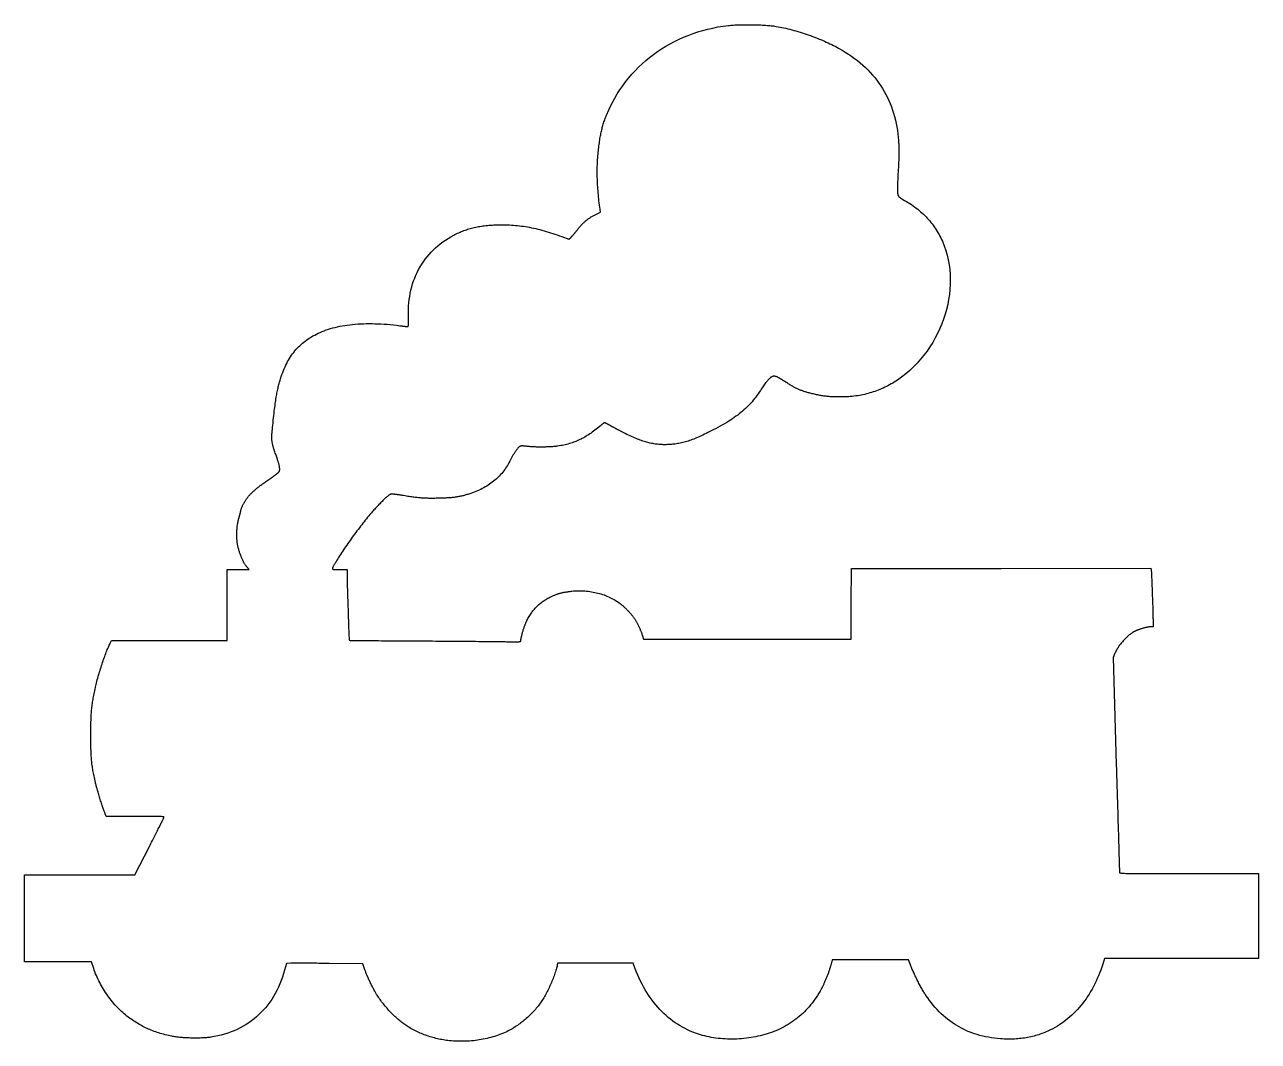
# Model space of a CAD drawing. Extents: x 21.7 to 69.2, y 80.6 to 119.7.
import ezdxf

# ---------------------------------------------------------------- set-up
doc = ezdxf.new("R2010")
doc.units = 0
doc.layers.get('0').update_dxf_attribs({"linetype": 'CONTINUOUS'})

msp = doc.modelspace()

# ---------------------------------------------------------------- linework, layer by layer
at = {"color": 7}
for points in [[(44.177, 116.405), (44.257, 116.58), (44.342, 116.751), (44.434, 116.918), (44.53, 117.081), (44.632, 117.241), (44.74, 117.396), (44.852, 117.547), (44.97, 117.694), (45.093, 117.836), (45.22, 117.974), (45.352, 118.108), (45.489, 118.237), (45.63, 118.362), (45.776, 118.481), (45.926, 118.596), (46.08, 118.706), (46.238, 118.812), (46.4, 118.912), (46.566, 119.006), (46.736, 119.096), (46.909, 119.181), (47.085, 119.26), (47.265, 119.333), (47.448, 119.401), (47.634, 119.463), (47.823, 119.52), (48.015, 119.571), (48.21, 119.616), (48.408, 119.655), (48.608, 119.688), (48.81, 119.714)], [(48.81, 119.714), (48.852, 119.719), (48.898, 119.723), (48.946, 119.727), (48.998, 119.73), (49.051, 119.733), (49.107, 119.736), (49.164, 119.738), (49.224, 119.74), (49.284, 119.742), (49.347, 119.743), (49.41, 119.744), (49.474, 119.744), (49.539, 119.744), (49.605, 119.744), (49.671, 119.743), (49.736, 119.742), (49.802, 119.741), (49.867, 119.739), (49.932, 119.737), (49.996, 119.735), (50.059, 119.733), (50.12, 119.73), (50.18, 119.726), (50.239, 119.723), (50.296, 119.719), (50.35, 119.714), (50.403, 119.71), (50.452, 119.705), (50.499, 119.7), (50.544, 119.694), (50.585, 119.689)], [(50.585, 119.689), (50.653, 119.678), (50.724, 119.665), (50.796, 119.652), (50.869, 119.637), (50.943, 119.621), (51.018, 119.604), (51.095, 119.586), (51.172, 119.567), (51.25, 119.546), (51.328, 119.525), (51.408, 119.503), (51.487, 119.479), (51.567, 119.455), (51.647, 119.43), (51.727, 119.404), (51.807, 119.378), (51.886, 119.35), (51.966, 119.322), (52.045, 119.294), (52.123, 119.264), (52.201, 119.234), (52.279, 119.204), (52.355, 119.173), (52.43, 119.142), (52.504, 119.11), (52.577, 119.077), (52.649, 119.045), (52.719, 119.012), (52.788, 118.978), (52.855, 118.945), (52.92, 118.911)], [(52.92, 118.911), (53.053, 118.839), (53.183, 118.765), (53.308, 118.689), (53.43, 118.611), (53.548, 118.53), (53.662, 118.447), (53.773, 118.362), (53.88, 118.275), (53.983, 118.186), (54.083, 118.094), (54.178, 118.001), (54.271, 117.905), (54.359, 117.807), (54.444, 117.706), (54.525, 117.604), (54.602, 117.499), (54.676, 117.392), (54.745, 117.284), (54.812, 117.172), (54.874, 117.059), (54.933, 116.944), (54.988, 116.826), (55.039, 116.706), (55.086, 116.584), (55.13, 116.46), (55.17, 116.334), (55.206, 116.206), (55.239, 116.075), (55.268, 115.942), (55.293, 115.808), (55.314, 115.671)], [(43.801, 114.885), (43.809, 114.952), (43.816, 115.016), (43.824, 115.078), (43.832, 115.138), (43.84, 115.196), (43.848, 115.252), (43.856, 115.306), (43.864, 115.359), (43.873, 115.411), (43.882, 115.461), (43.891, 115.51), (43.9, 115.558), (43.91, 115.604), (43.92, 115.65), (43.931, 115.695), (43.942, 115.74), (43.953, 115.784), (43.965, 115.827), (43.977, 115.87), (43.99, 115.913), (44.004, 115.956), (44.018, 115.999), (44.033, 116.042), (44.048, 116.085), (44.064, 116.129), (44.081, 116.173), (44.099, 116.218), (44.117, 116.263), (44.136, 116.31), (44.156, 116.357), (44.177, 116.405)], [(55.314, 115.671), (55.32, 115.627), (55.326, 115.584), (55.331, 115.541), (55.336, 115.499), (55.341, 115.456), (55.346, 115.414), (55.35, 115.372), (55.353, 115.329), (55.357, 115.287), (55.36, 115.245), (55.362, 115.202), (55.365, 115.16), (55.367, 115.117), (55.369, 115.073), (55.37, 115.03), (55.371, 114.986), (55.372, 114.941), (55.373, 114.896), (55.373, 114.85), (55.373, 114.804), (55.372, 114.757), (55.372, 114.71), (55.371, 114.661), (55.369, 114.612), (55.368, 114.562), (55.366, 114.511), (55.364, 114.459), (55.361, 114.406), (55.358, 114.351), (55.355, 114.296), (55.352, 114.239)], [(43.867, 112.639), (43.856, 112.721), (43.845, 112.802), (43.835, 112.883), (43.826, 112.963), (43.817, 113.042), (43.809, 113.12), (43.802, 113.198), (43.795, 113.275), (43.789, 113.352), (43.783, 113.428), (43.778, 113.503), (43.773, 113.577), (43.769, 113.651), (43.766, 113.724), (43.763, 113.797), (43.761, 113.869), (43.76, 113.941), (43.759, 114.011), (43.758, 114.082), (43.759, 114.152), (43.76, 114.221), (43.761, 114.289), (43.763, 114.358), (43.766, 114.425), (43.769, 114.492), (43.773, 114.559), (43.777, 114.625), (43.783, 114.691), (43.788, 114.756), (43.794, 114.821), (43.801, 114.885)], [(55.352, 114.239), (55.348, 114.18), (55.345, 114.122), (55.341, 114.066), (55.338, 114.012), (55.336, 113.959), (55.333, 113.909), (55.331, 113.86), (55.328, 113.813), (55.327, 113.768), (55.325, 113.724), (55.323, 113.682), (55.322, 113.642), (55.321, 113.604), (55.32, 113.567), (55.319, 113.532), (55.319, 113.498), (55.318, 113.466), (55.318, 113.436), (55.318, 113.407), (55.319, 113.38), (55.319, 113.355), (55.32, 113.331), (55.321, 113.308), (55.322, 113.287), (55.324, 113.268), (55.325, 113.25), (55.327, 113.234), (55.329, 113.219), (55.331, 113.206), (55.334, 113.194), (55.336, 113.184)], [(55.336, 113.184), (55.338, 113.179), (55.339, 113.174), (55.341, 113.17), (55.343, 113.165), (55.346, 113.16), (55.349, 113.156), (55.352, 113.151), (55.355, 113.146), (55.359, 113.142), (55.363, 113.137), (55.367, 113.132), (55.371, 113.127), (55.376, 113.122), (55.382, 113.118), (55.387, 113.113), (55.393, 113.108), (55.399, 113.102), (55.406, 113.097), (55.413, 113.092), (55.42, 113.087), (55.428, 113.081), (55.436, 113.076), (55.444, 113.07), (55.453, 113.065), (55.462, 113.059), (55.472, 113.053), (55.482, 113.047), (55.492, 113.041), (55.503, 113.034), (55.514, 113.028), (55.526, 113.021)], [(43.651, 112.414), (43.882, 112.533), (43.867, 112.639)], [(55.526, 113.021), (55.595, 112.982), (55.662, 112.943), (55.728, 112.902), (55.793, 112.861), (55.856, 112.818), (55.918, 112.775), (55.979, 112.731), (56.038, 112.686), (56.096, 112.64), (56.153, 112.593), (56.208, 112.546), (56.262, 112.498), (56.315, 112.448), (56.367, 112.398), (56.417, 112.347), (56.466, 112.295), (56.513, 112.242), (56.56, 112.188), (56.605, 112.134), (56.649, 112.078), (56.691, 112.022), (56.732, 111.965), (56.772, 111.906), (56.811, 111.847), (56.848, 111.787), (56.884, 111.726), (56.919, 111.664), (56.953, 111.602), (56.985, 111.538), (57.016, 111.473), (57.046, 111.408)], [(42.993, 111.847), (43.013, 111.873), (43.032, 111.898), (43.052, 111.922), (43.072, 111.946), (43.092, 111.969), (43.111, 111.992), (43.131, 112.014), (43.15, 112.035), (43.17, 112.056), (43.19, 112.077), (43.209, 112.097), (43.229, 112.116), (43.249, 112.135), (43.269, 112.153), (43.289, 112.171), (43.31, 112.189), (43.33, 112.206), (43.351, 112.223), (43.372, 112.239), (43.393, 112.255), (43.415, 112.271), (43.437, 112.286), (43.459, 112.301), (43.482, 112.316), (43.504, 112.331), (43.528, 112.345), (43.551, 112.359), (43.576, 112.373), (43.6, 112.387), (43.625, 112.4), (43.651, 112.414)], [(36.487, 108.508), (36.485, 108.642), (36.488, 108.774), (36.494, 108.905), (36.504, 109.034), (36.519, 109.161), (36.537, 109.286), (36.56, 109.409), (36.586, 109.53), (36.617, 109.649), (36.651, 109.766), (36.69, 109.881), (36.732, 109.994), (36.778, 110.104), (36.828, 110.212), (36.882, 110.317), (36.939, 110.421), (37, 110.521), (37.065, 110.619), (37.134, 110.715), (37.206, 110.808), (37.282, 110.898), (37.361, 110.985), (37.444, 111.07), (37.531, 111.152), (37.621, 111.231), (37.714, 111.307), (37.811, 111.38), (37.912, 111.45), (38.015, 111.517), (38.123, 111.581), (38.233, 111.641)], [(38.233, 111.641), (38.281, 111.666), (38.33, 111.69), (38.378, 111.714), (38.426, 111.736), (38.475, 111.757), (38.523, 111.778), (38.572, 111.798), (38.621, 111.817), (38.67, 111.835), (38.72, 111.852), (38.769, 111.868), (38.82, 111.884), (38.87, 111.898), (38.921, 111.912), (38.973, 111.926), (39.025, 111.938), (39.078, 111.95), (39.131, 111.961), (39.185, 111.971), (39.24, 111.981), (39.296, 111.989), (39.352, 111.997), (39.409, 112.005), (39.467, 112.012), (39.527, 112.018), (39.587, 112.023), (39.648, 112.028), (39.71, 112.032), (39.773, 112.035), (39.838, 112.038), (39.904, 112.04)], [(39.904, 112.04), (39.984, 112.042), (40.064, 112.043), (40.144, 112.043), (40.223, 112.042), (40.301, 112.04), (40.38, 112.037), (40.458, 112.032), (40.535, 112.027), (40.613, 112.021), (40.69, 112.013), (40.768, 112.005), (40.845, 111.995), (40.922, 111.984), (41, 111.972), (41.077, 111.959), (41.155, 111.945), (41.233, 111.93), (41.312, 111.913), (41.391, 111.895), (41.47, 111.877), (41.55, 111.856), (41.631, 111.835), (41.712, 111.813), (41.794, 111.789), (41.877, 111.764), (41.96, 111.737), (42.045, 111.71), (42.13, 111.681), (42.216, 111.651), (42.304, 111.619), (42.393, 111.587)], [(42.756, 111.57), (42.761, 111.574), (42.766, 111.58), (42.772, 111.585), (42.778, 111.592), (42.784, 111.598), (42.791, 111.605), (42.797, 111.612), (42.804, 111.62), (42.812, 111.628), (42.819, 111.636), (42.827, 111.645), (42.834, 111.654), (42.842, 111.663), (42.85, 111.672), (42.859, 111.682), (42.867, 111.691), (42.875, 111.701), (42.884, 111.711), (42.892, 111.721), (42.901, 111.732), (42.909, 111.742), (42.918, 111.752), (42.926, 111.763), (42.935, 111.774), (42.943, 111.784), (42.952, 111.795), (42.96, 111.805), (42.969, 111.816), (42.977, 111.826), (42.985, 111.836), (42.993, 111.847)], [(42.393, 111.587), (42.667, 111.484), (42.756, 111.57)], [(57.046, 111.408), (57.117, 111.234), (57.178, 111.056), (57.23, 110.876), (57.273, 110.692), (57.306, 110.506), (57.33, 110.319), (57.345, 110.129), (57.351, 109.938), (57.348, 109.747), (57.337, 109.555), (57.317, 109.362), (57.289, 109.17), (57.252, 108.979), (57.208, 108.788), (57.155, 108.599), (57.094, 108.412), (57.026, 108.226), (56.949, 108.044), (56.865, 107.864), (56.774, 107.687), (56.676, 107.514), (56.57, 107.345), (56.457, 107.18), (56.337, 107.02), (56.21, 106.865), (56.077, 106.716), (55.937, 106.572), (55.79, 106.435), (55.637, 106.304), (55.478, 106.18), (55.313, 106.064)], [(36.47, 108.121), (36.472, 108.122), (36.474, 108.123), (36.475, 108.124), (36.477, 108.127), (36.479, 108.13), (36.48, 108.134), (36.482, 108.138), (36.483, 108.144), (36.484, 108.15), (36.485, 108.156), (36.486, 108.164), (36.487, 108.173), (36.488, 108.182), (36.489, 108.192), (36.489, 108.203), (36.49, 108.215), (36.49, 108.228), (36.491, 108.242), (36.491, 108.256), (36.491, 108.272), (36.491, 108.288), (36.491, 108.306), (36.491, 108.324), (36.491, 108.343), (36.491, 108.364), (36.49, 108.385), (36.49, 108.407), (36.489, 108.431), (36.489, 108.455), (36.488, 108.481), (36.487, 108.508)], [(31.592, 106.199), (31.619, 106.278), (31.647, 106.354), (31.676, 106.428), (31.706, 106.501), (31.737, 106.572), (31.769, 106.641), (31.803, 106.708), (31.837, 106.774), (31.873, 106.837), (31.91, 106.899), (31.948, 106.96), (31.988, 107.019), (32.029, 107.076), (32.071, 107.132), (32.114, 107.186), (32.159, 107.238), (32.206, 107.289), (32.253, 107.339), (32.302, 107.387), (32.353, 107.434), (32.405, 107.48), (32.459, 107.524), (32.514, 107.567), (32.571, 107.608), (32.629, 107.649), (32.689, 107.688), (32.751, 107.726), (32.814, 107.763), (32.879, 107.798), (32.946, 107.833), (33.015, 107.866)], [(33.015, 107.866), (33.089, 107.901), (33.166, 107.933), (33.244, 107.964), (33.325, 107.993), (33.407, 108.021), (33.492, 108.047), (33.578, 108.071), (33.667, 108.094), (33.757, 108.115), (33.849, 108.134), (33.943, 108.152), (34.039, 108.168), (34.136, 108.182), (34.235, 108.195), (34.336, 108.206), (34.439, 108.216), (34.543, 108.224), (34.649, 108.23), (34.756, 108.235), (34.865, 108.238), (34.975, 108.239), (35.087, 108.238), (35.201, 108.236), (35.316, 108.232), (35.432, 108.227), (35.55, 108.22), (35.669, 108.211), (35.789, 108.2), (35.911, 108.188), (36.034, 108.174), (36.158, 108.159)], [(36.158, 108.159), (36.173, 108.157), (36.188, 108.155), (36.202, 108.153), (36.217, 108.151), (36.231, 108.149), (36.246, 108.147), (36.26, 108.145), (36.273, 108.144), (36.287, 108.142), (36.3, 108.14), (36.313, 108.139), (36.325, 108.137), (36.337, 108.136), (36.349, 108.134), (36.361, 108.133), (36.372, 108.132), (36.382, 108.13), (36.392, 108.129), (36.402, 108.128), (36.411, 108.127), (36.419, 108.126), (36.427, 108.125), (36.434, 108.124), (36.441, 108.124), (36.447, 108.123), (36.453, 108.123), (36.458, 108.122), (36.462, 108.122), (36.465, 108.121), (36.468, 108.121), (36.47, 108.121)], [(31.265, 104.319), (31.275, 104.42), (31.286, 104.517), (31.296, 104.609), (31.306, 104.698), (31.315, 104.782), (31.325, 104.863), (31.334, 104.941), (31.343, 105.015), (31.353, 105.086), (31.362, 105.154), (31.371, 105.22), (31.38, 105.283), (31.389, 105.343), (31.398, 105.401), (31.407, 105.457), (31.417, 105.511), (31.426, 105.563), (31.436, 105.614), (31.446, 105.663), (31.456, 105.711), (31.467, 105.757), (31.477, 105.803), (31.489, 105.848), (31.5, 105.892), (31.512, 105.936), (31.524, 105.98), (31.537, 106.023), (31.55, 106.067), (31.563, 106.111), (31.577, 106.155), (31.592, 106.199)], [(50.69, 106.184), (50.672, 106.192), (50.654, 106.199), (50.637, 106.205), (50.619, 106.209), (50.602, 106.212), (50.585, 106.214), (50.568, 106.214), (50.551, 106.213), (50.534, 106.21), (50.517, 106.206), (50.5, 106.199), (50.483, 106.192), (50.465, 106.182), (50.448, 106.171), (50.429, 106.158), (50.411, 106.143), (50.392, 106.126), (50.372, 106.108), (50.352, 106.087), (50.331, 106.064), (50.309, 106.04), (50.287, 106.013), (50.263, 105.984), (50.239, 105.953), (50.214, 105.919), (50.188, 105.883), (50.161, 105.845), (50.133, 105.805), (50.104, 105.762), (50.074, 105.716), (50.042, 105.668)], [(51.049, 105.967), (51.034, 105.976), (51.02, 105.985), (51.006, 105.995), (50.991, 106.004), (50.977, 106.013), (50.963, 106.022), (50.949, 106.031), (50.934, 106.04), (50.92, 106.049), (50.906, 106.057), (50.893, 106.066), (50.879, 106.074), (50.866, 106.082), (50.853, 106.091), (50.84, 106.098), (50.827, 106.106), (50.815, 106.113), (50.803, 106.12), (50.792, 106.127), (50.78, 106.134), (50.77, 106.14), (50.759, 106.146), (50.749, 106.152), (50.74, 106.157), (50.731, 106.162), (50.723, 106.167), (50.715, 106.171), (50.708, 106.175), (50.701, 106.179), (50.695, 106.182), (50.69, 106.184)], [(51.99, 105.551), (51.952, 105.561), (51.916, 105.57), (51.881, 105.58), (51.846, 105.589), (51.813, 105.599), (51.781, 105.608), (51.75, 105.618), (51.719, 105.627), (51.689, 105.637), (51.66, 105.647), (51.631, 105.658), (51.603, 105.668), (51.575, 105.679), (51.547, 105.69), (51.52, 105.702), (51.492, 105.714), (51.465, 105.727), (51.438, 105.74), (51.411, 105.753), (51.383, 105.767), (51.356, 105.782), (51.328, 105.797), (51.299, 105.813), (51.271, 105.829), (51.241, 105.846), (51.211, 105.864), (51.18, 105.883), (51.149, 105.903), (51.116, 105.923), (51.083, 105.945), (51.049, 105.967)], [(55.313, 106.064), (55.254, 106.025), (55.194, 105.987), (55.134, 105.951), (55.074, 105.915), (55.013, 105.881), (54.952, 105.848), (54.891, 105.817), (54.829, 105.786), (54.767, 105.757), (54.704, 105.729), (54.642, 105.703), (54.579, 105.677), (54.515, 105.653), (54.451, 105.63), (54.386, 105.608), (54.321, 105.587), (54.256, 105.568), (54.19, 105.549), (54.124, 105.532), (54.057, 105.516), (53.989, 105.502), (53.921, 105.488), (53.853, 105.476), (53.784, 105.465), (53.714, 105.454), (53.644, 105.446), (53.573, 105.438), (53.502, 105.431), (53.429, 105.426), (53.357, 105.421), (53.283, 105.418)], [(50.042, 105.668), (49.997, 105.601), (49.952, 105.536), (49.906, 105.472), (49.86, 105.41), (49.814, 105.35), (49.766, 105.291), (49.718, 105.234), (49.669, 105.178), (49.619, 105.123), (49.567, 105.069), (49.515, 105.017), (49.461, 104.965), (49.405, 104.914), (49.348, 104.864), (49.289, 104.815), (49.229, 104.766), (49.166, 104.717), (49.101, 104.67), (49.034, 104.622), (48.965, 104.575), (48.894, 104.527), (48.82, 104.48), (48.743, 104.433), (48.663, 104.386), (48.581, 104.338), (48.496, 104.29), (48.407, 104.242), (48.316, 104.193), (48.221, 104.144), (48.123, 104.094), (48.021, 104.043)], [(53.283, 105.418), (53.236, 105.417), (53.189, 105.415), (53.143, 105.414), (53.098, 105.414), (53.054, 105.414), (53.011, 105.414), (52.968, 105.414), (52.927, 105.415), (52.885, 105.416), (52.844, 105.418), (52.804, 105.42), (52.764, 105.423), (52.724, 105.425), (52.685, 105.428), (52.645, 105.432), (52.606, 105.436), (52.567, 105.441), (52.528, 105.445), (52.489, 105.451), (52.449, 105.457), (52.41, 105.463), (52.37, 105.469), (52.33, 105.477), (52.289, 105.484), (52.249, 105.492), (52.207, 105.501), (52.165, 105.51), (52.122, 105.52), (52.079, 105.53), (52.035, 105.54), (51.99, 105.551)], [(31.379, 103.21), (31.363, 103.256), (31.348, 103.298), (31.334, 103.339), (31.321, 103.377), (31.309, 103.414), (31.298, 103.448), (31.288, 103.482), (31.279, 103.513), (31.27, 103.544), (31.263, 103.574), (31.256, 103.603), (31.25, 103.631), (31.245, 103.659), (31.24, 103.687), (31.237, 103.715), (31.234, 103.743), (31.232, 103.771), (31.23, 103.8), (31.229, 103.83), (31.229, 103.861), (31.23, 103.893), (31.231, 103.926), (31.232, 103.961), (31.235, 103.997), (31.237, 104.036), (31.241, 104.077), (31.245, 104.12), (31.249, 104.165), (31.254, 104.214), (31.259, 104.265), (31.265, 104.319)], [(43.815, 104.254), (43.765, 104.213), (43.715, 104.173), (43.666, 104.134), (43.617, 104.097), (43.568, 104.061), (43.52, 104.027), (43.472, 103.993), (43.424, 103.961), (43.376, 103.931), (43.328, 103.901), (43.28, 103.873), (43.232, 103.846), (43.184, 103.82), (43.136, 103.795), (43.088, 103.772), (43.039, 103.749), (42.99, 103.728), (42.94, 103.707), (42.89, 103.688), (42.839, 103.669), (42.788, 103.652), (42.736, 103.635), (42.684, 103.619), (42.631, 103.604), (42.577, 103.59), (42.522, 103.577), (42.466, 103.565), (42.409, 103.553), (42.351, 103.542), (42.293, 103.532), (42.233, 103.522)], [(44.043, 104.422), (44.041, 104.422), (44.039, 104.422), (44.036, 104.42), (44.033, 104.419), (44.029, 104.417), (44.025, 104.414), (44.021, 104.412), (44.016, 104.408), (44.01, 104.405), (44.004, 104.401), (43.998, 104.396), (43.991, 104.392), (43.984, 104.387), (43.977, 104.382), (43.969, 104.376), (43.961, 104.37), (43.953, 104.364), (43.944, 104.357), (43.935, 104.351), (43.926, 104.344), (43.917, 104.336), (43.908, 104.329), (43.898, 104.321), (43.888, 104.314), (43.878, 104.305), (43.868, 104.297), (43.857, 104.289), (43.847, 104.28), (43.836, 104.272), (43.826, 104.263), (43.815, 104.254)], [(44.272, 104.306), (44.261, 104.312), (44.25, 104.318), (44.24, 104.324), (44.229, 104.33), (44.219, 104.336), (44.209, 104.341), (44.199, 104.347), (44.189, 104.352), (44.179, 104.358), (44.169, 104.363), (44.16, 104.368), (44.151, 104.373), (44.142, 104.377), (44.133, 104.382), (44.125, 104.386), (44.117, 104.39), (44.109, 104.394), (44.102, 104.398), (44.095, 104.401), (44.088, 104.404), (44.082, 104.407), (44.076, 104.41), (44.07, 104.413), (44.065, 104.415), (44.061, 104.417), (44.057, 104.418), (44.053, 104.42), (44.05, 104.421), (44.047, 104.422), (44.045, 104.422), (44.043, 104.422)], [(44.776, 104.038), (44.76, 104.046), (44.743, 104.055), (44.726, 104.063), (44.709, 104.072), (44.692, 104.081), (44.674, 104.09), (44.656, 104.099), (44.638, 104.108), (44.62, 104.118), (44.602, 104.127), (44.584, 104.137), (44.566, 104.146), (44.548, 104.156), (44.53, 104.165), (44.512, 104.175), (44.495, 104.184), (44.477, 104.193), (44.46, 104.203), (44.443, 104.212), (44.426, 104.221), (44.41, 104.23), (44.394, 104.238), (44.378, 104.247), (44.363, 104.255), (44.348, 104.263), (44.334, 104.271), (44.32, 104.279), (44.307, 104.286), (44.295, 104.293), (44.283, 104.3), (44.272, 104.306)], [(46.362, 103.578), (46.314, 103.578), (46.267, 103.58), (46.22, 103.582), (46.173, 103.584), (46.127, 103.588), (46.08, 103.593), (46.034, 103.598), (45.988, 103.604), (45.942, 103.611), (45.896, 103.619), (45.849, 103.628), (45.802, 103.638), (45.755, 103.649), (45.708, 103.661), (45.66, 103.674), (45.611, 103.688), (45.562, 103.703), (45.513, 103.72), (45.462, 103.737), (45.411, 103.755), (45.359, 103.775), (45.306, 103.796), (45.252, 103.818), (45.197, 103.841), (45.141, 103.865), (45.083, 103.891), (45.025, 103.918), (44.965, 103.946), (44.903, 103.975), (44.84, 104.006), (44.776, 104.038)], [(48.021, 104.043), (47.955, 104.01), (47.89, 103.979), (47.826, 103.949), (47.764, 103.921), (47.703, 103.893), (47.644, 103.867), (47.586, 103.843), (47.529, 103.819), (47.473, 103.797), (47.418, 103.776), (47.364, 103.756), (47.31, 103.737), (47.258, 103.72), (47.206, 103.704), (47.155, 103.688), (47.104, 103.674), (47.054, 103.661), (47.005, 103.649), (46.955, 103.638), (46.906, 103.628), (46.857, 103.619), (46.808, 103.611), (46.76, 103.604), (46.711, 103.598), (46.662, 103.592), (46.613, 103.588), (46.563, 103.584), (46.514, 103.581), (46.464, 103.58), (46.413, 103.578), (46.362, 103.578)], [(31.509, 102.539), (31.514, 102.547), (31.518, 102.556), (31.522, 102.565), (31.525, 102.575), (31.527, 102.585), (31.529, 102.597), (31.531, 102.609), (31.532, 102.621), (31.532, 102.635), (31.532, 102.649), (31.531, 102.665), (31.53, 102.681), (31.527, 102.698), (31.525, 102.716), (31.521, 102.735), (31.518, 102.756), (31.513, 102.777), (31.508, 102.8), (31.502, 102.823), (31.495, 102.848), (31.488, 102.874), (31.48, 102.901), (31.472, 102.93), (31.463, 102.96), (31.453, 102.991), (31.442, 103.024), (31.431, 103.058), (31.419, 103.094), (31.406, 103.131), (31.393, 103.17), (31.379, 103.21)], [(40.771, 103.508), (40.763, 103.503), (40.755, 103.498), (40.747, 103.491), (40.738, 103.482), (40.728, 103.473), (40.718, 103.462), (40.707, 103.451), (40.696, 103.438), (40.685, 103.424), (40.673, 103.409), (40.661, 103.393), (40.649, 103.377), (40.636, 103.359), (40.623, 103.341), (40.61, 103.322), (40.597, 103.302), (40.583, 103.281), (40.569, 103.26), (40.555, 103.238), (40.542, 103.216), (40.527, 103.192), (40.513, 103.169), (40.499, 103.145), (40.485, 103.12), (40.471, 103.095), (40.457, 103.07), (40.443, 103.044), (40.429, 103.018), (40.415, 102.992), (40.402, 102.966), (40.388, 102.939)], [(41.057, 103.513), (41.04, 103.515), (41.024, 103.517), (41.009, 103.519), (40.994, 103.52), (40.98, 103.522), (40.966, 103.523), (40.954, 103.524), (40.941, 103.525), (40.929, 103.526), (40.918, 103.527), (40.908, 103.528), (40.897, 103.528), (40.888, 103.528), (40.879, 103.528), (40.87, 103.528), (40.861, 103.528), (40.853, 103.528), (40.846, 103.528), (40.838, 103.527), (40.832, 103.526), (40.825, 103.525), (40.819, 103.524), (40.812, 103.523), (40.807, 103.522), (40.801, 103.52), (40.796, 103.519), (40.79, 103.517), (40.785, 103.515), (40.78, 103.513), (40.776, 103.51), (40.771, 103.508)], [(42.233, 103.522), (42.204, 103.518), (42.174, 103.514), (42.142, 103.511), (42.109, 103.507), (42.074, 103.504), (42.038, 103.501), (42.001, 103.499), (41.963, 103.496), (41.924, 103.494), (41.885, 103.492), (41.844, 103.491), (41.803, 103.49), (41.761, 103.488), (41.72, 103.488), (41.677, 103.487), (41.635, 103.487), (41.593, 103.487), (41.55, 103.487), (41.508, 103.487), (41.466, 103.488), (41.425, 103.489), (41.384, 103.49), (41.344, 103.492), (41.304, 103.493), (41.266, 103.495), (41.228, 103.498), (41.191, 103.5), (41.156, 103.503), (41.121, 103.506), (41.089, 103.509), (41.057, 103.513)], [(40.388, 102.939), (40.359, 102.883), (40.329, 102.828), (40.297, 102.774), (40.264, 102.721), (40.23, 102.669), (40.194, 102.618), (40.157, 102.568), (40.119, 102.52), (40.08, 102.472), (40.039, 102.425), (39.997, 102.38), (39.953, 102.336), (39.908, 102.292), (39.862, 102.25), (39.815, 102.209), (39.767, 102.169), (39.717, 102.13), (39.666, 102.092), (39.613, 102.055), (39.56, 102.02), (39.505, 101.985), (39.449, 101.952), (39.391, 101.919), (39.333, 101.888), (39.273, 101.858), (39.212, 101.829), (39.15, 101.801), (39.086, 101.775), (39.022, 101.749), (38.956, 101.725), (38.889, 101.702)], [(30.38, 101.647), (30.397, 101.664), (30.414, 101.682), (30.431, 101.7), (30.448, 101.718), (30.466, 101.735), (30.485, 101.753), (30.504, 101.771), (30.523, 101.789), (30.543, 101.807), (30.564, 101.825), (30.585, 101.844), (30.607, 101.862), (30.63, 101.881), (30.653, 101.9), (30.677, 101.92), (30.702, 101.94), (30.728, 101.96), (30.755, 101.98), (30.782, 102.001), (30.811, 102.023), (30.84, 102.044), (30.871, 102.067), (30.902, 102.09), (30.935, 102.113), (30.968, 102.137), (31.003, 102.161), (31.039, 102.186), (31.076, 102.212), (31.115, 102.239), (31.154, 102.266), (31.195, 102.294)], [(31.195, 102.294), (31.21, 102.304), (31.224, 102.314), (31.239, 102.323), (31.253, 102.333), (31.267, 102.343), (31.281, 102.353), (31.295, 102.363), (31.308, 102.373), (31.322, 102.383), (31.335, 102.392), (31.347, 102.402), (31.36, 102.411), (31.372, 102.42), (31.384, 102.429), (31.395, 102.438), (31.406, 102.447), (31.417, 102.455), (31.427, 102.463), (31.436, 102.471), (31.446, 102.479), (31.454, 102.486), (31.463, 102.493), (31.47, 102.5), (31.477, 102.506), (31.484, 102.512), (31.49, 102.518), (31.495, 102.523), (31.499, 102.528), (31.503, 102.532), (31.506, 102.536), (31.509, 102.539)], [(35.806, 101.675), (35.797, 101.672), (35.785, 101.666), (35.772, 101.658), (35.757, 101.649), (35.74, 101.637), (35.722, 101.623), (35.702, 101.607), (35.681, 101.59), (35.659, 101.57), (35.635, 101.55), (35.61, 101.527), (35.585, 101.503), (35.558, 101.478), (35.53, 101.452), (35.501, 101.424), (35.472, 101.396), (35.442, 101.366), (35.412, 101.335), (35.381, 101.304), (35.35, 101.272), (35.318, 101.239), (35.286, 101.205), (35.255, 101.171), (35.223, 101.137), (35.191, 101.102), (35.159, 101.067), (35.128, 101.031), (35.096, 100.996), (35.066, 100.96), (35.035, 100.925), (35.006, 100.89)], [(36.245, 101.627), (36.225, 101.63), (36.205, 101.633), (36.186, 101.637), (36.166, 101.64), (36.147, 101.643), (36.127, 101.646), (36.108, 101.648), (36.09, 101.651), (36.071, 101.654), (36.053, 101.656), (36.036, 101.658), (36.018, 101.661), (36.001, 101.663), (35.985, 101.665), (35.969, 101.667), (35.954, 101.668), (35.939, 101.67), (35.924, 101.671), (35.911, 101.672), (35.898, 101.674), (35.885, 101.675), (35.874, 101.675), (35.863, 101.676), (35.853, 101.677), (35.844, 101.677), (35.835, 101.677), (35.827, 101.677), (35.821, 101.677), (35.815, 101.676), (35.81, 101.676), (35.806, 101.675)], [(38.889, 101.702), (38.85, 101.689), (38.813, 101.677), (38.776, 101.666), (38.74, 101.655), (38.704, 101.644), (38.669, 101.634), (38.634, 101.625), (38.6, 101.616), (38.565, 101.608), (38.531, 101.6), (38.496, 101.592), (38.462, 101.585), (38.427, 101.579), (38.392, 101.572), (38.357, 101.567), (38.321, 101.561), (38.284, 101.556), (38.247, 101.551), (38.209, 101.547), (38.17, 101.543), (38.13, 101.539), (38.089, 101.536), (38.047, 101.533), (38.003, 101.53), (37.958, 101.527), (37.912, 101.525), (37.864, 101.523), (37.815, 101.521), (37.763, 101.519), (37.71, 101.517), (37.655, 101.516)], [(30.033, 101.032), (30.036, 101.048), (30.04, 101.064), (30.044, 101.081), (30.05, 101.099), (30.056, 101.117), (30.062, 101.136), (30.07, 101.155), (30.078, 101.175), (30.086, 101.195), (30.095, 101.215), (30.105, 101.236), (30.115, 101.257), (30.126, 101.278), (30.137, 101.299), (30.149, 101.321), (30.161, 101.342), (30.174, 101.364), (30.187, 101.386), (30.2, 101.407), (30.214, 101.429), (30.228, 101.45), (30.242, 101.471), (30.257, 101.492), (30.272, 101.513), (30.287, 101.533), (30.302, 101.553), (30.317, 101.573), (30.333, 101.592), (30.349, 101.611), (30.364, 101.629), (30.38, 101.647)], [(37.655, 101.516), (37.603, 101.515), (37.552, 101.514), (37.503, 101.513), (37.456, 101.512), (37.409, 101.512), (37.364, 101.512), (37.321, 101.512), (37.278, 101.513), (37.236, 101.514), (37.194, 101.515), (37.153, 101.516), (37.113, 101.518), (37.073, 101.52), (37.033, 101.523), (36.993, 101.525), (36.953, 101.529), (36.912, 101.532), (36.871, 101.536), (36.83, 101.54), (36.788, 101.545), (36.745, 101.55), (36.702, 101.556), (36.657, 101.562), (36.611, 101.568), (36.564, 101.575), (36.515, 101.582), (36.465, 101.59), (36.413, 101.599), (36.359, 101.607), (36.303, 101.617), (36.245, 101.627)], [(29.93, 99.635), (29.923, 99.664), (29.917, 99.695), (29.911, 99.726), (29.905, 99.759), (29.9, 99.792), (29.896, 99.826), (29.892, 99.861), (29.889, 99.897), (29.886, 99.933), (29.884, 99.969), (29.882, 100.006), (29.88, 100.043), (29.88, 100.08), (29.879, 100.118), (29.88, 100.156), (29.88, 100.193), (29.881, 100.231), (29.883, 100.269), (29.885, 100.306), (29.888, 100.343), (29.891, 100.38), (29.895, 100.416), (29.899, 100.452), (29.904, 100.487), (29.909, 100.521), (29.915, 100.555), (29.921, 100.588), (29.928, 100.621), (29.935, 100.652), (29.943, 100.682), (29.951, 100.711)], [(29.951, 100.711), (29.954, 100.723), (29.958, 100.736), (29.962, 100.748), (29.965, 100.761), (29.969, 100.773), (29.972, 100.785), (29.976, 100.798), (29.979, 100.81), (29.982, 100.823), (29.986, 100.835), (29.989, 100.847), (29.992, 100.859), (29.995, 100.871), (29.998, 100.883), (30.001, 100.894), (30.004, 100.905), (30.007, 100.916), (30.01, 100.927), (30.012, 100.938), (30.015, 100.948), (30.017, 100.958), (30.019, 100.967), (30.021, 100.976), (30.023, 100.985), (30.025, 100.993), (30.027, 101.001), (30.029, 101.008), (30.03, 101.015), (30.031, 101.021), (30.032, 101.027), (30.033, 101.032)], [(35.006, 100.89), (34.961, 100.837), (34.917, 100.783), (34.872, 100.728), (34.827, 100.672), (34.781, 100.615), (34.736, 100.557), (34.69, 100.499), (34.644, 100.44), (34.599, 100.38), (34.553, 100.32), (34.508, 100.26), (34.462, 100.199), (34.417, 100.138), (34.372, 100.077), (34.328, 100.016), (34.284, 99.954), (34.24, 99.893), (34.197, 99.831), (34.154, 99.77), (34.112, 99.709), (34.07, 99.649), (34.029, 99.589), (33.989, 99.529), (33.95, 99.469), (33.911, 99.411), (33.874, 99.353), (33.837, 99.295), (33.801, 99.239), (33.767, 99.183), (33.733, 99.129), (33.701, 99.075)], [(30.257, 98.885), (30.247, 98.897), (30.236, 98.911), (30.225, 98.926), (30.214, 98.942), (30.202, 98.96), (30.191, 98.978), (30.179, 98.997), (30.168, 99.018), (30.156, 99.039), (30.144, 99.061), (30.133, 99.083), (30.121, 99.107), (30.11, 99.131), (30.098, 99.156), (30.087, 99.182), (30.075, 99.208), (30.064, 99.234), (30.053, 99.261), (30.042, 99.289), (30.031, 99.317), (30.02, 99.345), (30.01, 99.373), (30, 99.402), (29.99, 99.431), (29.981, 99.46), (29.971, 99.489), (29.962, 99.518), (29.954, 99.548), (29.945, 99.577), (29.938, 99.606), (29.93, 99.635)], [(25.009, 95.942), (25.058, 96.037), (27.286, 96.037), (29.515, 96.037), (29.515, 97.405), (29.515, 98.773), (29.935, 98.773), (30.355, 98.773), (30.257, 98.885)], [(33.701, 99.075), (33.682, 99.044), (33.665, 99.016), (33.649, 98.989), (33.634, 98.964), (33.62, 98.942), (33.608, 98.921), (33.597, 98.902), (33.587, 98.885), (33.579, 98.869), (33.573, 98.855), (33.568, 98.842), (33.564, 98.831), (33.562, 98.82), (33.562, 98.812), (33.563, 98.804), (33.566, 98.797), (33.57, 98.792), (33.577, 98.787), (33.585, 98.783), (33.595, 98.78), (33.606, 98.777), (33.62, 98.776), (33.635, 98.774), (33.653, 98.773), (33.672, 98.773), (33.694, 98.773), (33.717, 98.773), (33.743, 98.773), (33.77, 98.773), (33.8, 98.773), (33.832, 98.773)], [(45.503, 96.215), (45.535, 96.088), (49.533, 96.088), (53.531, 96.088), (53.537, 97.45), (53.544, 98.811), (59.311, 98.818), (65.079, 98.824), (65.093, 98.64)], [(33.832, 98.773), (34.126, 98.773), (34.126, 98.552)], [(34.126, 98.552), (34.127, 98.515), (34.127, 98.469), (34.128, 98.412), (34.13, 98.345), (34.132, 98.271), (34.134, 98.189), (34.136, 98.1), (34.139, 98.005), (34.141, 97.905), (34.144, 97.801), (34.148, 97.693), (34.151, 97.582), (34.154, 97.47), (34.158, 97.356), (34.162, 97.243), (34.165, 97.129), (34.169, 97.017), (34.173, 96.908), (34.176, 96.801), (34.18, 96.698), (34.183, 96.6), (34.187, 96.507), (34.19, 96.42), (34.193, 96.34), (34.196, 96.269), (34.199, 96.206), (34.201, 96.152), (34.203, 96.109), (34.205, 96.076), (34.206, 96.056), (34.208, 96.048)], [(65.093, 98.64), (65.095, 98.615), (65.097, 98.584), (65.099, 98.545), (65.101, 98.501), (65.104, 98.451), (65.106, 98.396), (65.109, 98.337), (65.112, 98.273), (65.114, 98.206), (65.117, 98.135), (65.12, 98.062), (65.123, 97.987), (65.126, 97.91), (65.129, 97.831), (65.131, 97.752), (65.134, 97.672), (65.137, 97.593), (65.14, 97.514), (65.142, 97.436), (65.145, 97.359), (65.147, 97.285), (65.149, 97.213), (65.151, 97.144), (65.153, 97.078), (65.155, 97.016), (65.156, 96.959), (65.157, 96.906), (65.158, 96.859), (65.159, 96.817), (65.159, 96.782), (65.159, 96.753)], [(41.938, 97.707), (41.966, 97.72), (41.993, 97.733), (42.02, 97.746), (42.047, 97.758), (42.073, 97.769), (42.099, 97.78), (42.124, 97.791), (42.149, 97.801), (42.174, 97.81), (42.198, 97.82), (42.223, 97.828), (42.247, 97.837), (42.272, 97.845), (42.297, 97.852), (42.321, 97.859), (42.346, 97.866), (42.372, 97.873), (42.397, 97.879), (42.423, 97.885), (42.45, 97.891), (42.477, 97.896), (42.504, 97.902), (42.532, 97.907), (42.561, 97.912), (42.59, 97.916), (42.621, 97.921), (42.652, 97.925), (42.684, 97.929), (42.717, 97.933), (42.751, 97.937), (42.786, 97.941)], [(42.786, 97.941), (42.848, 97.947), (42.911, 97.952), (42.973, 97.954), (43.036, 97.956), (43.099, 97.956), (43.162, 97.955), (43.225, 97.952), (43.287, 97.948), (43.35, 97.942), (43.413, 97.935), (43.475, 97.927), (43.538, 97.917), (43.6, 97.906), (43.661, 97.894), (43.722, 97.88), (43.783, 97.865), (43.843, 97.849), (43.903, 97.832), (43.962, 97.813), (44.02, 97.793), (44.077, 97.772), (44.134, 97.75), (44.19, 97.726), (44.245, 97.701), (44.299, 97.675), (44.352, 97.648), (44.404, 97.62), (44.454, 97.591), (44.504, 97.56), (44.552, 97.528), (44.599, 97.496)], [(41.03, 96.769), (41.05, 96.811), (41.071, 96.852), (41.092, 96.892), (41.114, 96.931), (41.137, 96.97), (41.16, 97.007), (41.184, 97.044), (41.208, 97.08), (41.233, 97.116), (41.258, 97.15), (41.284, 97.184), (41.311, 97.217), (41.338, 97.249), (41.366, 97.281), (41.394, 97.311), (41.423, 97.341), (41.453, 97.371), (41.483, 97.399), (41.514, 97.427), (41.546, 97.454), (41.578, 97.48), (41.611, 97.506), (41.644, 97.531), (41.679, 97.555), (41.714, 97.579), (41.749, 97.602), (41.786, 97.624), (41.823, 97.646), (41.86, 97.667), (41.899, 97.687), (41.938, 97.707)], [(44.599, 97.496), (44.617, 97.483), (44.635, 97.469), (44.653, 97.455), (44.672, 97.44), (44.691, 97.424), (44.711, 97.407), (44.731, 97.39), (44.751, 97.372), (44.771, 97.354), (44.792, 97.335), (44.813, 97.316), (44.833, 97.296), (44.854, 97.276), (44.874, 97.256), (44.895, 97.235), (44.915, 97.215), (44.935, 97.194), (44.955, 97.173), (44.975, 97.152), (44.994, 97.131), (45.013, 97.111), (45.031, 97.09), (45.049, 97.07), (45.066, 97.049), (45.082, 97.03), (45.098, 97.01), (45.114, 96.991), (45.128, 96.972), (45.142, 96.954), (45.154, 96.936), (45.166, 96.919)], [(45.166, 96.919), (45.177, 96.903), (45.189, 96.885), (45.201, 96.866), (45.213, 96.845), (45.226, 96.824), (45.238, 96.802), (45.251, 96.779), (45.264, 96.755), (45.277, 96.731), (45.291, 96.706), (45.304, 96.68), (45.317, 96.654), (45.33, 96.628), (45.343, 96.602), (45.356, 96.576), (45.369, 96.549), (45.381, 96.523), (45.393, 96.497), (45.405, 96.471), (45.416, 96.445), (45.427, 96.42), (45.437, 96.396), (45.447, 96.372), (45.457, 96.349), (45.465, 96.327), (45.473, 96.305), (45.481, 96.285), (45.488, 96.266), (45.494, 96.248), (45.499, 96.231), (45.503, 96.215)], [(40.814, 96.033), (40.814, 96.044), (40.815, 96.058), (40.817, 96.073), (40.82, 96.091), (40.823, 96.11), (40.827, 96.13), (40.832, 96.152), (40.837, 96.175), (40.843, 96.199), (40.849, 96.224), (40.856, 96.251), (40.863, 96.277), (40.87, 96.305), (40.878, 96.333), (40.886, 96.362), (40.895, 96.39), (40.904, 96.419), (40.912, 96.448), (40.921, 96.477), (40.931, 96.506), (40.94, 96.534), (40.949, 96.562), (40.959, 96.589), (40.968, 96.615), (40.977, 96.641), (40.986, 96.665), (40.996, 96.689), (41.005, 96.711), (41.013, 96.732), (41.022, 96.752), (41.03, 96.769)], [(65.075, 96.569), (65.06, 96.569), (65.045, 96.568), (65.029, 96.567), (65.012, 96.565), (64.994, 96.562), (64.975, 96.559), (64.956, 96.556), (64.935, 96.552), (64.914, 96.548), (64.893, 96.543), (64.871, 96.538), (64.849, 96.533), (64.826, 96.527), (64.803, 96.521), (64.78, 96.514), (64.757, 96.508), (64.734, 96.501), (64.711, 96.493), (64.688, 96.486), (64.665, 96.478), (64.642, 96.47), (64.62, 96.462), (64.598, 96.454), (64.576, 96.446), (64.555, 96.438), (64.534, 96.429), (64.514, 96.421), (64.495, 96.412), (64.477, 96.403), (64.459, 96.395), (64.443, 96.386)], [(65.159, 96.753), (65.159, 96.569), (65.075, 96.569)], [(34.208, 96.048), (34.212, 96.048), (34.223, 96.048), (34.241, 96.047), (34.266, 96.046), (34.298, 96.046), (34.337, 96.045), (34.381, 96.045), (34.432, 96.044), (34.488, 96.043), (34.551, 96.043), (34.618, 96.042), (34.692, 96.041), (34.77, 96.04), (34.853, 96.04), (34.941, 96.039), (35.034, 96.038), (35.131, 96.037), (35.232, 96.037), (35.338, 96.036), (35.447, 96.035), (35.56, 96.034), (35.676, 96.033), (35.796, 96.032), (35.919, 96.032), (36.044, 96.031), (36.173, 96.03), (36.304, 96.029), (36.437, 96.028), (36.573, 96.028), (36.71, 96.027), (36.85, 96.026)], [(36.85, 96.026), (36.99, 96.025), (37.13, 96.024), (37.27, 96.024), (37.41, 96.023), (37.549, 96.022), (37.687, 96.021), (37.823, 96.02), (37.959, 96.019), (38.092, 96.018), (38.224, 96.017), (38.354, 96.016), (38.481, 96.015), (38.606, 96.014), (38.728, 96.013), (38.847, 96.012), (38.963, 96.011), (39.075, 96.01), (39.184, 96.009), (39.288, 96.008), (39.388, 96.007), (39.484, 96.006), (39.576, 96.005), (39.662, 96.005), (39.743, 96.004), (39.819, 96.003), (39.889, 96.002), (39.954, 96.001), (40.012, 96), (40.064, 95.999), (40.11, 95.999), (40.149, 95.998)], [(40.149, 95.998), (40.209, 95.997), (40.266, 95.995), (40.319, 95.994), (40.368, 95.993), (40.414, 95.993), (40.457, 95.992), (40.497, 95.991), (40.533, 95.991), (40.567, 95.991), (40.598, 95.99), (40.626, 95.99), (40.652, 95.991), (40.675, 95.991), (40.696, 95.991), (40.714, 95.992), (40.731, 95.993), (40.746, 95.994), (40.758, 95.995), (40.77, 95.997), (40.779, 95.998), (40.787, 96), (40.794, 96.002), (40.799, 96.005), (40.804, 96.007), (40.807, 96.01), (40.81, 96.013), (40.812, 96.017), (40.813, 96.02), (40.813, 96.024), (40.814, 96.028), (40.814, 96.033)], [(64.443, 96.386), (64.414, 96.371), (64.386, 96.354), (64.357, 96.336), (64.329, 96.317), (64.301, 96.297), (64.272, 96.276), (64.244, 96.255), (64.216, 96.232), (64.188, 96.209), (64.161, 96.184), (64.134, 96.159), (64.107, 96.134), (64.08, 96.107), (64.054, 96.08), (64.028, 96.052), (64.002, 96.024), (63.977, 95.995), (63.953, 95.966), (63.929, 95.936), (63.905, 95.906), (63.882, 95.875), (63.86, 95.844), (63.838, 95.812), (63.818, 95.78), (63.797, 95.748), (63.778, 95.716), (63.759, 95.683), (63.741, 95.651), (63.724, 95.618), (63.708, 95.585), (63.692, 95.552)], [(24.44, 94.239), (24.452, 94.294), (24.466, 94.351), (24.48, 94.409), (24.495, 94.467), (24.51, 94.527), (24.526, 94.587), (24.543, 94.647), (24.56, 94.708), (24.578, 94.769), (24.596, 94.831), (24.615, 94.892), (24.633, 94.954), (24.653, 95.015), (24.672, 95.076), (24.692, 95.136), (24.712, 95.196), (24.732, 95.255), (24.753, 95.314), (24.773, 95.371), (24.793, 95.427), (24.814, 95.482), (24.834, 95.536), (24.855, 95.589), (24.875, 95.64), (24.895, 95.689), (24.915, 95.736), (24.934, 95.782), (24.953, 95.825), (24.972, 95.867), (24.991, 95.906), (25.009, 95.942)], [(63.692, 95.552), (63.62, 95.391), (63.743, 91.275)], [(24.26, 92.389), (24.26, 92.474), (24.261, 92.554), (24.261, 92.631), (24.262, 92.705), (24.263, 92.776), (24.264, 92.844), (24.265, 92.91), (24.267, 92.973), (24.269, 93.034), (24.272, 93.092), (24.275, 93.15), (24.278, 93.205), (24.282, 93.259), (24.286, 93.312), (24.29, 93.364), (24.295, 93.416), (24.301, 93.466), (24.306, 93.517), (24.313, 93.567), (24.32, 93.618), (24.328, 93.668), (24.336, 93.72), (24.345, 93.772), (24.354, 93.825), (24.364, 93.879), (24.375, 93.934), (24.386, 93.991), (24.399, 94.05), (24.411, 94.11), (24.425, 94.173), (24.44, 94.239)], [(24.436, 90.578), (24.422, 90.643), (24.408, 90.705), (24.395, 90.765), (24.383, 90.823), (24.372, 90.879), (24.361, 90.933), (24.351, 90.985), (24.342, 91.037), (24.333, 91.087), (24.325, 91.137), (24.318, 91.186), (24.311, 91.234), (24.304, 91.283), (24.299, 91.332), (24.293, 91.381), (24.288, 91.43), (24.284, 91.48), (24.28, 91.532), (24.277, 91.584), (24.274, 91.638), (24.271, 91.693), (24.269, 91.751), (24.267, 91.81), (24.265, 91.872), (24.264, 91.937), (24.262, 92.004), (24.262, 92.074), (24.261, 92.147), (24.261, 92.224), (24.26, 92.305), (24.26, 92.389)], [(63.743, 91.275), (63.749, 91.057), (63.756, 90.842), (63.762, 90.63), (63.768, 90.421), (63.774, 90.216), (63.78, 90.014), (63.786, 89.817), (63.792, 89.625), (63.797, 89.437), (63.803, 89.255), (63.808, 89.077), (63.813, 88.906), (63.818, 88.74), (63.823, 88.581), (63.827, 88.428), (63.832, 88.282), (63.836, 88.143), (63.84, 88.012), (63.843, 87.888), (63.847, 87.773), (63.85, 87.665), (63.853, 87.566), (63.856, 87.477), (63.858, 87.396), (63.86, 87.325), (63.862, 87.264), (63.863, 87.212), (63.865, 87.171), (63.865, 87.141), (63.866, 87.122), (63.866, 87.114)], [(24.814, 89.368), (24.804, 89.39), (24.795, 89.415), (24.784, 89.442), (24.773, 89.472), (24.761, 89.505), (24.748, 89.54), (24.736, 89.576), (24.722, 89.615), (24.709, 89.655), (24.695, 89.697), (24.68, 89.74), (24.666, 89.784), (24.652, 89.829), (24.637, 89.875), (24.622, 89.921), (24.608, 89.968), (24.594, 90.014), (24.579, 90.061), (24.565, 90.108), (24.552, 90.154), (24.538, 90.199), (24.525, 90.244), (24.513, 90.287), (24.501, 90.33), (24.489, 90.371), (24.478, 90.41), (24.468, 90.448), (24.459, 90.484), (24.451, 90.518), (24.443, 90.549), (24.436, 90.578)], [(25.971, 89.273), (24.855, 89.273), (24.814, 89.368)], [(27.079, 89.239), (27.079, 89.242), (27.077, 89.244), (27.075, 89.247), (27.07, 89.249), (27.064, 89.251), (27.057, 89.253), (27.047, 89.255), (27.035, 89.257), (27.022, 89.258), (27.006, 89.26), (26.987, 89.261), (26.967, 89.263), (26.943, 89.264), (26.918, 89.265), (26.889, 89.266), (26.858, 89.267), (26.823, 89.268), (26.786, 89.269), (26.745, 89.27), (26.701, 89.27), (26.654, 89.271), (26.603, 89.271), (26.549, 89.272), (26.491, 89.272), (26.429, 89.272), (26.363, 89.273), (26.293, 89.273), (26.219, 89.273), (26.141, 89.273), (26.058, 89.273), (25.971, 89.273)], [(26.513, 88.112), (26.543, 88.17), (26.572, 88.227), (26.601, 88.283), (26.629, 88.339), (26.657, 88.394), (26.684, 88.447), (26.711, 88.5), (26.737, 88.552), (26.762, 88.602), (26.787, 88.651), (26.811, 88.699), (26.834, 88.745), (26.857, 88.789), (26.878, 88.832), (26.899, 88.874), (26.919, 88.913), (26.938, 88.951), (26.956, 88.987), (26.973, 89.021), (26.988, 89.052), (27.003, 89.082), (27.016, 89.109), (27.029, 89.134), (27.04, 89.156), (27.049, 89.176), (27.058, 89.194), (27.065, 89.208), (27.071, 89.22), (27.075, 89.229), (27.077, 89.236), (27.079, 89.239)], [(24.37, 83.421), (24.284, 83.675), (22.998, 83.675), (21.712, 83.675), (21.712, 85.347), (21.712, 87.019), (23.834, 87.019), (25.956, 87.019), (26.513, 88.112)], [(66.54, 87.069), (69.213, 87.069), (69.213, 85.435), (69.213, 83.801), (66.254, 83.801), (63.295, 83.801), (63.223, 83.58)], [(63.866, 87.114), (63.867, 87.11), (63.869, 87.106), (63.873, 87.102), (63.879, 87.099), (63.887, 87.096), (63.899, 87.093), (63.915, 87.091), (63.934, 87.088), (63.958, 87.086), (63.987, 87.084), (64.022, 87.082), (64.062, 87.081), (64.108, 87.079), (64.162, 87.078), (64.222, 87.076), (64.29, 87.075), (64.367, 87.074), (64.452, 87.073), (64.545, 87.072), (64.649, 87.072), (64.762, 87.071), (64.886, 87.071), (65.02, 87.07), (65.166, 87.07), (65.324, 87.07), (65.493, 87.07), (65.675, 87.069), (65.871, 87.069), (66.08, 87.069), (66.303, 87.069), (66.54, 87.069)], [(31.962, 83.62), (31.788, 83.611), (31.719, 83.358)], [(33.433, 83.61), (33.364, 83.611), (33.296, 83.612), (33.228, 83.613), (33.161, 83.614), (33.094, 83.615), (33.029, 83.615), (32.964, 83.616), (32.9, 83.617), (32.838, 83.617), (32.777, 83.618), (32.717, 83.619), (32.658, 83.619), (32.601, 83.62), (32.546, 83.62), (32.493, 83.62), (32.441, 83.621), (32.391, 83.621), (32.344, 83.621), (32.298, 83.621), (32.255, 83.622), (32.215, 83.622), (32.177, 83.622), (32.141, 83.622), (32.108, 83.622), (32.078, 83.621), (32.051, 83.621), (32.027, 83.621), (32.006, 83.621), (31.988, 83.621), (31.973, 83.62), (31.962, 83.62)], [(34.811, 83.365), (34.729, 83.593), (33.433, 83.61)], [(45.221, 83.402), (45.137, 83.624), (43.685, 83.624), (42.233, 83.624), (42.219, 83.554)], [(55.82, 83.554), (55.748, 83.75), (54.275, 83.75), (52.803, 83.751), (52.76, 83.58)], [(25.649, 81.586), (25.596, 81.629), (25.542, 81.673), (25.49, 81.719), (25.438, 81.767), (25.386, 81.815), (25.336, 81.865), (25.285, 81.917), (25.236, 81.969), (25.187, 82.023), (25.139, 82.078), (25.092, 82.135), (25.046, 82.192), (25, 82.25), (24.956, 82.31), (24.912, 82.37), (24.87, 82.431), (24.828, 82.493), (24.788, 82.556), (24.748, 82.619), (24.71, 82.683), (24.672, 82.748), (24.636, 82.814), (24.601, 82.88), (24.568, 82.946), (24.535, 83.013), (24.504, 83.08), (24.475, 83.148), (24.446, 83.216), (24.419, 83.284), (24.394, 83.353), (24.37, 83.421)], [(31.719, 83.358), (31.679, 83.219), (31.635, 83.083), (31.587, 82.951), (31.536, 82.822), (31.481, 82.697), (31.422, 82.575), (31.359, 82.456), (31.293, 82.342), (31.224, 82.23), (31.151, 82.123), (31.074, 82.019), (30.994, 81.919), (30.911, 81.823), (30.824, 81.73), (30.734, 81.642), (30.641, 81.557), (30.545, 81.476), (30.445, 81.399), (30.342, 81.326), (30.236, 81.257), (30.127, 81.192), (30.015, 81.131), (29.9, 81.074), (29.782, 81.021), (29.661, 80.973), (29.537, 80.929), (29.41, 80.889), (29.281, 80.853), (29.149, 80.821), (29.014, 80.794), (28.876, 80.772)], [(35.279, 82.395), (35.265, 82.417), (35.251, 82.441), (35.236, 82.466), (35.221, 82.492), (35.205, 82.52), (35.189, 82.549), (35.173, 82.579), (35.156, 82.61), (35.139, 82.642), (35.122, 82.674), (35.105, 82.707), (35.088, 82.741), (35.071, 82.776), (35.054, 82.81), (35.037, 82.845), (35.02, 82.881), (35.003, 82.916), (34.986, 82.951), (34.97, 82.986), (34.954, 83.021), (34.938, 83.056), (34.923, 83.09), (34.908, 83.124), (34.893, 83.157), (34.88, 83.19), (34.866, 83.221), (34.854, 83.252), (34.842, 83.282), (34.831, 83.311), (34.82, 83.338), (34.811, 83.365)], [(42.219, 83.554), (42.21, 83.513), (42.199, 83.471), (42.188, 83.426), (42.175, 83.381), (42.161, 83.335), (42.146, 83.287), (42.13, 83.239), (42.113, 83.19), (42.095, 83.14), (42.076, 83.089), (42.057, 83.038), (42.036, 82.987), (42.015, 82.935), (41.993, 82.883), (41.971, 82.831), (41.948, 82.78), (41.925, 82.728), (41.901, 82.677), (41.876, 82.626), (41.852, 82.576), (41.827, 82.526), (41.801, 82.477), (41.776, 82.429), (41.75, 82.383), (41.724, 82.337), (41.698, 82.292), (41.673, 82.249), (41.647, 82.207), (41.621, 82.167), (41.595, 82.128), (41.57, 82.091)], [(47.652, 80.888), (47.547, 80.925), (47.443, 80.964), (47.341, 81.007), (47.24, 81.053), (47.141, 81.102), (47.043, 81.154), (46.948, 81.21), (46.854, 81.268), (46.761, 81.33), (46.671, 81.394), (46.582, 81.462), (46.495, 81.532), (46.41, 81.606), (46.327, 81.682), (46.245, 81.761), (46.166, 81.843), (46.089, 81.928), (46.013, 82.016), (45.939, 82.107), (45.868, 82.2), (45.798, 82.296), (45.731, 82.395), (45.666, 82.496), (45.602, 82.601), (45.541, 82.707), (45.482, 82.817), (45.426, 82.929), (45.371, 83.043), (45.319, 83.161), (45.269, 83.28), (45.221, 83.402)], [(52.76, 83.58), (52.754, 83.556), (52.747, 83.531), (52.74, 83.506), (52.732, 83.479), (52.724, 83.453), (52.716, 83.425), (52.707, 83.397), (52.697, 83.369), (52.688, 83.34), (52.678, 83.311), (52.668, 83.282), (52.657, 83.252), (52.646, 83.222), (52.635, 83.192), (52.624, 83.162), (52.612, 83.132), (52.601, 83.102), (52.589, 83.072), (52.577, 83.042), (52.564, 83.013), (52.552, 82.983), (52.54, 82.954), (52.527, 82.925), (52.515, 82.896), (52.502, 82.868), (52.489, 82.84), (52.477, 82.813), (52.464, 82.787), (52.451, 82.761), (52.439, 82.735), (52.426, 82.711)], [(56.414, 82.382), (56.396, 82.41), (56.377, 82.44), (56.357, 82.471), (56.337, 82.503), (56.317, 82.537), (56.296, 82.573), (56.275, 82.609), (56.254, 82.646), (56.232, 82.685), (56.211, 82.724), (56.189, 82.764), (56.167, 82.804), (56.146, 82.845), (56.124, 82.887), (56.103, 82.928), (56.081, 82.97), (56.06, 83.012), (56.04, 83.054), (56.019, 83.096), (55.999, 83.138), (55.979, 83.18), (55.96, 83.221), (55.942, 83.261), (55.924, 83.301), (55.907, 83.34), (55.89, 83.378), (55.874, 83.416), (55.859, 83.452), (55.845, 83.487), (55.832, 83.521), (55.82, 83.554)], [(63.223, 83.58), (63.185, 83.465), (63.144, 83.353), (63.102, 83.243), (63.058, 83.135), (63.012, 83.029), (62.964, 82.924), (62.914, 82.822), (62.863, 82.722), (62.809, 82.624), (62.754, 82.528), (62.697, 82.435), (62.638, 82.343), (62.578, 82.254), (62.515, 82.167), (62.452, 82.082), (62.386, 82), (62.319, 81.92), (62.25, 81.842), (62.179, 81.767), (62.107, 81.694), (62.034, 81.623), (61.958, 81.555), (61.882, 81.489), (61.803, 81.426), (61.724, 81.365), (61.642, 81.307), (61.56, 81.251), (61.476, 81.198), (61.39, 81.148), (61.303, 81.1), (61.215, 81.055)], [(52.426, 82.711), (52.382, 82.627), (52.336, 82.544), (52.289, 82.463), (52.24, 82.384), (52.189, 82.307), (52.137, 82.231), (52.084, 82.157), (52.029, 82.085), (51.973, 82.015), (51.915, 81.946), (51.856, 81.88), (51.795, 81.815), (51.733, 81.751), (51.67, 81.69), (51.605, 81.63), (51.539, 81.572), (51.471, 81.516), (51.402, 81.462), (51.331, 81.41), (51.26, 81.359), (51.186, 81.31), (51.112, 81.264), (51.036, 81.219), (50.959, 81.175), (50.88, 81.134), (50.8, 81.095), (50.719, 81.057), (50.636, 81.021), (50.553, 80.988), (50.467, 80.956), (50.381, 80.926)], [(36.387, 81.233), (36.35, 81.259), (36.312, 81.285), (36.275, 81.313), (36.236, 81.342), (36.198, 81.372), (36.16, 81.403), (36.121, 81.436), (36.082, 81.469), (36.043, 81.503), (36.004, 81.539), (35.966, 81.575), (35.927, 81.612), (35.889, 81.649), (35.85, 81.688), (35.812, 81.727), (35.774, 81.766), (35.737, 81.806), (35.7, 81.847), (35.664, 81.888), (35.628, 81.929), (35.592, 81.971), (35.557, 82.013), (35.523, 82.055), (35.489, 82.098), (35.457, 82.14), (35.425, 82.183), (35.394, 82.225), (35.363, 82.268), (35.334, 82.311), (35.306, 82.353), (35.279, 82.395)], [(59.287, 80.709), (59.168, 80.72), (59.05, 80.733), (58.934, 80.749), (58.82, 80.768), (58.709, 80.79), (58.599, 80.815), (58.49, 80.842), (58.384, 80.873), (58.28, 80.906), (58.177, 80.942), (58.076, 80.981), (57.977, 81.023), (57.88, 81.067), (57.785, 81.115), (57.691, 81.166), (57.599, 81.219), (57.509, 81.276), (57.42, 81.335), (57.334, 81.398), (57.248, 81.463), (57.165, 81.531), (57.083, 81.603), (57.002, 81.677), (56.924, 81.755), (56.846, 81.835), (56.771, 81.919), (56.696, 82.005), (56.624, 82.095), (56.552, 82.187), (56.483, 82.283), (56.414, 82.382)], [(41.57, 82.091), (41.54, 82.05), (41.509, 82.009), (41.478, 81.968), (41.445, 81.927), (41.411, 81.886), (41.376, 81.845), (41.34, 81.805), (41.303, 81.765), (41.266, 81.725), (41.228, 81.686), (41.189, 81.647), (41.15, 81.609), (41.109, 81.57), (41.069, 81.533), (41.028, 81.496), (40.986, 81.46), (40.944, 81.424), (40.901, 81.389), (40.858, 81.355), (40.815, 81.322), (40.772, 81.289), (40.728, 81.257), (40.684, 81.226), (40.641, 81.196), (40.597, 81.167), (40.553, 81.139), (40.509, 81.112), (40.465, 81.086), (40.421, 81.062), (40.378, 81.038), (40.334, 81.016)], [(27.375, 80.811), (27.309, 80.825), (27.244, 80.839), (27.18, 80.854), (27.118, 80.869), (27.056, 80.885), (26.995, 80.902), (26.934, 80.92), (26.875, 80.938), (26.816, 80.957), (26.758, 80.976), (26.7, 80.997), (26.644, 81.018), (26.587, 81.04), (26.532, 81.063), (26.477, 81.087), (26.423, 81.111), (26.369, 81.136), (26.315, 81.163), (26.262, 81.19), (26.21, 81.217), (26.157, 81.246), (26.105, 81.276), (26.054, 81.307), (26.003, 81.338), (25.952, 81.371), (25.901, 81.404), (25.85, 81.439), (25.8, 81.474), (25.749, 81.51), (25.699, 81.548), (25.649, 81.586)], [(38.067, 80.637), (38.008, 80.644), (37.95, 80.651), (37.891, 80.66), (37.833, 80.669), (37.774, 80.679), (37.717, 80.69), (37.659, 80.702), (37.602, 80.715), (37.545, 80.728), (37.488, 80.743), (37.432, 80.758), (37.375, 80.774), (37.32, 80.791), (37.264, 80.809), (37.209, 80.827), (37.155, 80.847), (37.1, 80.867), (37.047, 80.888), (36.993, 80.91), (36.94, 80.932), (36.888, 80.956), (36.835, 80.98), (36.784, 81.005), (36.732, 81.031), (36.681, 81.057), (36.631, 81.085), (36.581, 81.113), (36.532, 81.142), (36.483, 81.172), (36.435, 81.202), (36.387, 81.233)], [(28.876, 80.772), (28.837, 80.766), (28.796, 80.762), (28.753, 80.757), (28.709, 80.753), (28.663, 80.75), (28.616, 80.747), (28.568, 80.744), (28.518, 80.742), (28.468, 80.74), (28.417, 80.739), (28.365, 80.738), (28.312, 80.738), (28.259, 80.738), (28.206, 80.739), (28.152, 80.74), (28.098, 80.741), (28.045, 80.743), (27.991, 80.745), (27.938, 80.748), (27.886, 80.751), (27.834, 80.754), (27.783, 80.758), (27.732, 80.763), (27.683, 80.767), (27.634, 80.772), (27.587, 80.778), (27.541, 80.784), (27.497, 80.79), (27.454, 80.797), (27.414, 80.804), (27.375, 80.811)], [(40.334, 81.016), (40.272, 80.985), (40.209, 80.956), (40.144, 80.928), (40.078, 80.901), (40.011, 80.875), (39.943, 80.851), (39.874, 80.827), (39.804, 80.805), (39.734, 80.784), (39.662, 80.764), (39.59, 80.745), (39.517, 80.727), (39.443, 80.711), (39.368, 80.696), (39.294, 80.682), (39.218, 80.67), (39.142, 80.658), (39.066, 80.648), (38.99, 80.639), (38.913, 80.632), (38.836, 80.626), (38.759, 80.621), (38.682, 80.617), (38.604, 80.615), (38.527, 80.614), (38.45, 80.615), (38.373, 80.616), (38.296, 80.619), (38.22, 80.624), (38.143, 80.63), (38.067, 80.637)], [(50.381, 80.926), (50.296, 80.899), (50.211, 80.873), (50.124, 80.849), (50.036, 80.827), (49.948, 80.807), (49.859, 80.788), (49.77, 80.772), (49.68, 80.756), (49.589, 80.743), (49.499, 80.731), (49.408, 80.722), (49.316, 80.713), (49.225, 80.707), (49.134, 80.702), (49.042, 80.699), (48.951, 80.698), (48.86, 80.698), (48.769, 80.701), (48.679, 80.705), (48.589, 80.71), (48.5, 80.718), (48.411, 80.727), (48.323, 80.738), (48.235, 80.751), (48.149, 80.765), (48.063, 80.781), (47.979, 80.799), (47.895, 80.819), (47.813, 80.84), (47.732, 80.863), (47.652, 80.888)], [(61.215, 81.055), (61.159, 81.028), (61.103, 81.002), (61.047, 80.978), (60.99, 80.954), (60.932, 80.932), (60.874, 80.91), (60.816, 80.89), (60.756, 80.87), (60.697, 80.852), (60.637, 80.834), (60.577, 80.818), (60.516, 80.802), (60.454, 80.788), (60.393, 80.775), (60.33, 80.763), (60.268, 80.751), (60.205, 80.741), (60.142, 80.732), (60.078, 80.724), (60.014, 80.717), (59.949, 80.711), (59.885, 80.706), (59.819, 80.702), (59.754, 80.699), (59.688, 80.698), (59.622, 80.697), (59.556, 80.697), (59.489, 80.699), (59.422, 80.701), (59.355, 80.705), (59.287, 80.709)], [(38.067, 80.637), (38.067, 80.637)]]:
    msp.add_lwpolyline(points, dxfattribs=at)

doc.saveas('drawing.dxf')
